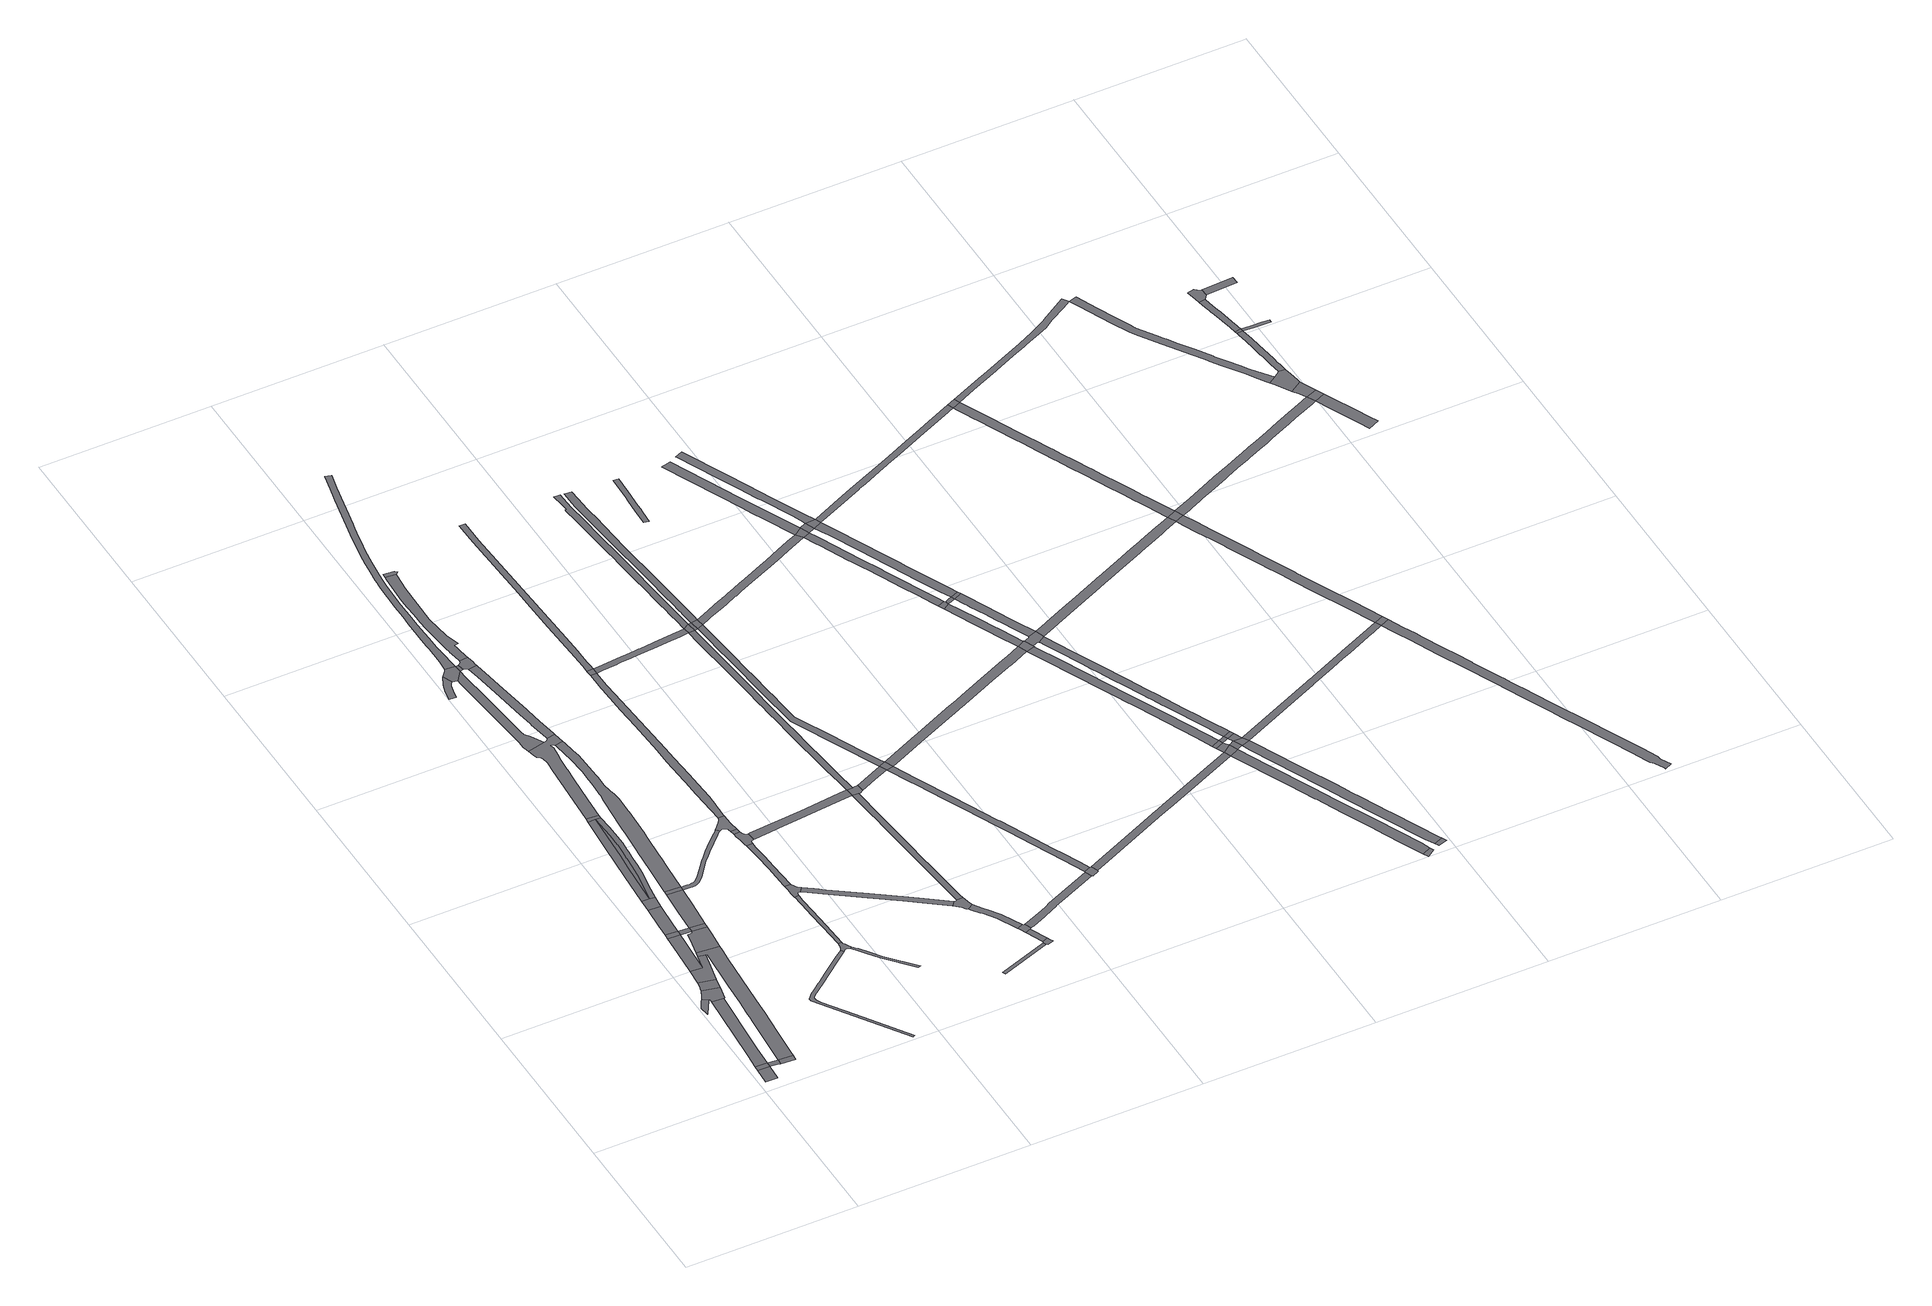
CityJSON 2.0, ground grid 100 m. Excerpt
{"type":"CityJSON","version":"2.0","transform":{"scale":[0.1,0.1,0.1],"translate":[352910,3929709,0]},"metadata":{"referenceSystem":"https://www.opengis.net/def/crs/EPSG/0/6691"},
"CityObjects":{
"road1":{"type":"Road","geometry":[{"type":"MultiSurface","lod":"1","boundaries":[[[0,1,2,3]]]}]},
"road2":{"type":"Road","geometry":[{"type":"MultiSurface","lod":"1","boundaries":[[[1,0,4,5,1,6,7,8,9,10,11,2]]]}]},
"road3":{"type":"Road","attributes":{"RoadStructureAttribute.sectionType":"1"},"geometry":[{"type":"MultiSurface","lod":"1","boundaries":[[[2,12,13,14,15,16,17,18,3]]]}]},
"road4":{"type":"Road","geometry":[{"type":"MultiSurface","lod":"1","boundaries":[[[9,8,19,20]]]}]},
"road5":{"type":"Road","attributes":{"RoadStructureAttribute.sectionType":"1"},"geometry":[{"type":"MultiSurface","lod":"1","boundaries":[[[21,22,23,24,25,26,27,28,29]]]}]},
"road6":{"type":"Road","geometry":[{"type":"MultiSurface","lod":"1","boundaries":[[[30,31,21,29,32,33,34,35,36,37,38,16,15,39,40]]]}]},
"road7":{"type":"Road","attributes":{"RoadStructureAttribute.sectionType":"1"},"geometry":[{"type":"MultiSurface","lod":"1","boundaries":[[[41,42,43,44,45,30,40]]]}]},
"road8":{"type":"Road","attributes":{"RoadStructureAttribute.sectionType":"1"},"geometry":[{"type":"MultiSurface","lod":"1","boundaries":[[[46,47,48,49,50,51,52,53,54,55,56,57,58,59,60,61,62,63,64,65,9,20]]]}]},
"road9":{"type":"Road","geometry":[{"type":"MultiSurface","lod":"1","boundaries":[[[66,67,68,69,43,42,70,57,56]]]}]},
"road10":{"type":"Road","attributes":{"RoadStructureAttribute.sectionType":"1"},"geometry":[{"type":"MultiSurface","lod":"1","boundaries":[[[71,72,73,74,75,76,69,68]]]}]},
"road11":{"type":"Road","geometry":[{"type":"MultiSurface","lod":"1","boundaries":[[[75,74,77,78,79]]]}]},
"road12":{"type":"Road","attributes":{"RoadStructureAttribute.sectionType":"1"},"geometry":[{"type":"MultiSurface","lod":"1","boundaries":[[[78,80,81,82,83,79]]]}]},
"road13":{"type":"Road","geometry":[{"type":"MultiSurface","lod":"1","boundaries":[[[77,84,85,86,87,88,89,55,54,90,91,86,92,93,94,78]]]}]},
"road14":{"type":"Road","geometry":[{"type":"MultiSurface","lod":"1","boundaries":[[[95,96,97,82,81]]]}]},
"road15":{"type":"Road","geometry":[{"type":"MultiSurface","lod":"1","boundaries":[[[92,86,91,98]]]}]},
"road16":{"type":"Road","attributes":{"RoadStructureAttribute.sectionType":"1"},"geometry":[{"type":"MultiSurface","lod":"1","boundaries":[[[99,100,101,102,92,98]]]}]},
"road17":{"type":"Road","attributes":{"RoadStructureAttribute.sectionType":"1"},"geometry":[{"type":"MultiSurface","lod":"1","boundaries":[[[103,104,105,97,96,106,107,108,109,110]]]}]},
"road18":{"type":"Road","attributes":{"RoadStructureAttribute.sectionType":"1"},"geometry":[{"type":"MultiSurface","lod":"1","boundaries":[[[111,112,113,114,115,116,117,118,119,120,121,122,110,109,108,107,106,96]]]}]},
"road19":{"type":"Road","geometry":[{"type":"MultiSurface","lod":"1","boundaries":[[[123,101,100,124,125]]]}]},
"road20":{"type":"Road","attributes":{"RoadStructureAttribute.sectionType":"1"},"geometry":[{"type":"MultiSurface","lod":"1","boundaries":[[[95,126,127,128,129,130,131,132,133,134,135,136,137,110,122,121,120,119,118,117,116,115,114,113,112,111,96]]]}]},
"road21":{"type":"Road","attributes":{"RoadStructureAttribute.sectionType":"1"},"geometry":[{"type":"MultiSurface","lod":"1","boundaries":[[[138,139,140,141,142,143,144,145,146,147,148,149,150,151,152,153,154,155,156,157,158,159,160,161,162,163]]]}]},
"road22":{"type":"Road","geometry":[{"type":"MultiSurface","lod":"1","boundaries":[[[103,110,137,164,165]]]}]},
"road23":{"type":"Road","attributes":{"RoadStructureAttribute.sectionType":"1"},"geometry":[{"type":"MultiSurface","lod":"1","boundaries":[[[166,167,168,169,170,171,172,173,174,175,176,177,178,179,180,181,182,183,184,185,186,187,188,189,190,191,192,193,194,195,196,197,198,199,200,201,202,203,204,205,206,207,208,123,125]]]}]},
"road24":{"type":"Road","attributes":{"RoadStructureAttribute.sectionType":"1"},"geometry":[{"type":"MultiSurface","lod":"1","boundaries":[[[209,210,211,212,213,214,215,216,217,218,219,220,221,165,164,222,223,224,225,226,227,228,229,230,231,232,233,188,187,234]]]}]},
"road25":{"type":"Road","attributes":{"RoadStructureAttribute.sectionType":"1"},"geometry":[{"type":"MultiSurface","lod":"1","boundaries":[[[235,236,237,238,239,240,241,242,243,244,245,246,247,248,249,250,124,100,251,252,253,254,255,256,257,258,259,260,261,262,263,264,265,266,267]]]}]},
"road26":{"type":"Road","attributes":{"RoadStructureAttribute.sectionType":"1"},"geometry":[{"type":"MultiSurface","lod":"1","boundaries":[[[268,269,270,271,272,273,274,275,276,277]]]}]},
"road27":{"type":"Road","geometry":[{"type":"MultiSurface","lod":"1","boundaries":[[[278,279,280,163,162,281,282,283,284,285,286,287,288,289,290,291,292]]]}]},
"road28":{"type":"Road","geometry":[{"type":"MultiSurface","lod":"1","boundaries":[[[293,294,295,296,297,298,213,212,299,300,301,302,303,304,305,306]]]}]},
"road29":{"type":"Road","attributes":{"RoadStructureAttribute.sectionType":"1"},"geometry":[{"type":"MultiSurface","lod":"1","boundaries":[[[291,307,308,309,310,311,312,313,314,315,316,317,318,319,292]]]}]},
"road30":{"type":"Road","geometry":[{"type":"MultiSurface","lod":"1","boundaries":[[[276,320,293,306,321,322,323,324,325,326,327,328,329,330,331,332,277]]]}]},
"road31":{"type":"Road","attributes":{"RoadStructureAttribute.sectionType":"1"},"geometry":[{"type":"MultiSurface","lod":"1","boundaries":[[[333,334,335,336,337,338,339,340,341,286,285]]]}]},
"road32":{"type":"Road","attributes":{"RoadStructureAttribute.sectionType":"1"},"geometry":[{"type":"MultiSurface","lod":"1","boundaries":[[[342,343,344,345,321,306]]]}]},
"road33":{"type":"Road","attributes":{"RoadStructureAttribute.sectionType":"1"},"geometry":[{"type":"MultiSurface","lod":"1","boundaries":[[[346,347,348,349,350,351,352,353,354,355,356,357,358,359,360,361,209,234]]]}]},
"road34":{"type":"Road","geometry":[{"type":"MultiSurface","lod":"1","boundaries":[[[362,363,364,365,366,367,368,369,314,313,370,371,372,373,374]]]}]},
"road35":{"type":"Road","attributes":{"RoadStructureAttribute.sectionType":"1"},"geometry":[{"type":"MultiSurface","lod":"1","boundaries":[[[375,376,377,378,379,367,366,380,381,382,383,384]]]}]},
"road36":{"type":"Road","geometry":[{"type":"MultiSurface","lod":"1","boundaries":[[[385,386,387,344,343,388,389,354,353,390,391,392,393]]]}]},
"road37":{"type":"Road","geometry":[{"type":"MultiSurface","lod":"1","boundaries":[[[266,394,395,396,397,398,399,400,401,402,403,404,405,406,267]]]}]},
"road38":{"type":"Road","geometry":[{"type":"MultiSurface","lod":"1","boundaries":[[[407,408,409,410,411,412,413,414,415,416,417,418,375,384]]]}]},
"road39":{"type":"Road","attributes":{"RoadStructureAttribute.sectionType":"1"},"geometry":[{"type":"MultiSurface","lod":"1","boundaries":[[[399,415,414,400]]]}]},
"road40":{"type":"Road","attributes":{"RoadStructureAttribute.sectionType":"1"},"geometry":[{"type":"MultiSurface","lod":"1","boundaries":[[[392,419,420,421,422,423,424,425,426,427,428,429,430,431,432,433,434,435,436,437,438,439,440,441,442,443,444,445,446,447,448,449,450,451,452,393]]]}]},
"road41":{"type":"Road","geometry":[{"type":"MultiSurface","lod":"1","boundaries":[[[453,432,431,454,455]]]}]},
"road42":{"type":"Road","attributes":{"RoadStructureAttribute.sectionType":"1"},"geometry":[{"type":"MultiSurface","lod":"1","boundaries":[[[456,457,458,459,460,461,462,463,464,465,466,467,468,469,470,471,472,473,474,475,476,477,478,322,321,479,480,481,482,483,484,485,486,487,488,489,490,491,492,493,494,495,496,497,498,499,500,501,502]]]}]},
"road43":{"type":"Road","attributes":{"RoadStructureAttribute.sectionType":"1"},"geometry":[{"type":"MultiSurface","lod":"1","boundaries":[[[503,504,505,506,507,508,509,510,362,374,511,512,513,514,515,516]]]}]},
"road44":{"type":"Road","attributes":{"RoadStructureAttribute.sectionType":"1"},"geometry":[{"type":"MultiSurface","lod":"1","boundaries":[[[517,518,519,520,521,522,523,524,525,526,527,403,402,528,529,530,531,532,533,534,535,536,537,538,539,540]]]}]},
"road45":{"type":"Road","attributes":{"RoadStructureAttribute.sectionType":"1"},"geometry":[{"type":"MultiSurface","lod":"1","boundaries":[[[541,542,543,544,411,410,545,546,547,548,549,550,551,552,553,554,555,556,557,558,559,560,561,562,563,564,565,566,567,568,569,570,571,550]]]}]},
"road46":{"type":"Road","geometry":[{"type":"MultiSurface","lod":"1","boundaries":[[[572,517,540,573,574]]]}]},
"road47":{"type":"Road","attributes":{"RoadStructureAttribute.sectionType":"1"},"geometry":[{"type":"MultiSurface","lod":"1","boundaries":[[[575,576,577,578,579]]]}]},
"road48":{"type":"Road","geometry":[{"type":"MultiSurface","lod":"1","boundaries":[[[580,581,582,583,584,585,586,563,562,587,588,589,503,516]]]}]},
"road49":{"type":"Road","attributes":{"RoadStructureAttribute.sectionType":"1"},"geometry":[{"type":"MultiSurface","lod":"1","boundaries":[[[590,591,592,593,584,583,594,595,596,597,598]]]}]},
"road50":{"type":"Road","attributes":{"RoadStructureAttribute.sectionType":"1"},"geometry":[{"type":"MultiSurface","lod":"1","boundaries":[[[573,599,600,601,602,603,604,605,606,607,608,609,610,611,612,613,614,615,616,617,574]]]}]},
"road51":{"type":"Road","geometry":[{"type":"MultiSurface","lod":"1","boundaries":[[[618,619,620,621,622,623,624,590,598]]]}]},
"road52":{"type":"Road","attributes":{"RoadStructureAttribute.sectionType":"1"},"geometry":[{"type":"MultiSurface","lod":"1","boundaries":[[[625,626,627,628,629,630,631,632,633,634,635,573,540,636,637,638,639,640,641,642,643,644,645,646,647,648,649,650,651,652,653,654,655,656,657,658,659,660,661,662,663,664,541,665,666,667,668,669,670,671,672,673,674,675,676,677,678,679,648]]]}]},
"road53":{"type":"Road","attributes":{"RoadStructureAttribute.sectionType":"1"},"geometry":[{"type":"MultiSurface","lod":"1","boundaries":[[[680,681,620,619,682,683]]]}]},
"road54":{"type":"Road","geometry":[{"type":"MultiSurface","lod":"1","boundaries":[[[684,685,686,687,680,683,688,575,579]]]}]},
"road55":{"type":"Road","geometry":[{"type":"MultiSurface","lod":"1","boundaries":[[[571,689,690,691,692,693,665,541,550]]]}]},
"road56":{"type":"Road","attributes":{"RoadStructureAttribute.sectionType":"1"},"geometry":[{"type":"MultiSurface","lod":"1","boundaries":[[[694,695,692,691,696,697,698]]]}]},
"road57":{"type":"Road","attributes":{"RoadStructureAttribute.sectionType":"1"},"geometry":[{"type":"MultiSurface","lod":"1","boundaries":[[[699,700,701,702,703,704,705,706,707,708,709,710,711,712,713,622,621]]]}]},
"road58":{"type":"Road","geometry":[{"type":"MultiSurface","lod":"1","boundaries":[[[694,698,714,715]]]}]},
"road59":{"type":"Road","geometry":[{"type":"MultiSurface","lod":"1","boundaries":[[[679,716,625,648]]]}]},
"road60":{"type":"Road","attributes":{"RoadStructureAttribute.sectionType":"1"},"geometry":[{"type":"MultiSurface","lod":"1","boundaries":[[[717,718,719,720,721,722,723,724,725,726,727,728,729,730,731,732,733,734,735,736,737,738,739,740,741,742,743,744,745,746,747,748,694,715]]]}]},
"road61":{"type":"Road","attributes":{"RoadStructureAttribute.sectionType":"1"},"geometry":[{"type":"MultiSurface","lod":"1","boundaries":[[[749,750,732,751,752,753,716,679]]]}]},
"road62":{"type":"Road","attributes":{"RoadStructureAttribute.sectionType":"1"},"geometry":[{"type":"MultiSurface","lod":"1","boundaries":[[[754,755,756,757,758,759,760,761,762,763,764,765,766,767,768,769,770,771,772,773,774,714,698]]]}]},
"road63":{"type":"Road","geometry":[{"type":"MultiSurface","lod":"1","boundaries":[[[732,731,775,751]]]}]},
"road64":{"type":"Road","attributes":{"RoadStructureAttribute.sectionType":"1"},"geometry":[{"type":"MultiSurface","lod":"1","boundaries":[[[776,777,778,779,780,781,782,783,784,785,786,787,788,789,790,791,792,793,794,795,796,797,798,799,800,801,802,803,804,805,806,807,808,809,625,716]]]}]},
"road65":{"type":"Road","geometry":[{"type":"MultiSurface","lod":"1","boundaries":[[[810,707,706,811,812,813,814,815,816,817,764,763]]]}]},
"road66":{"type":"Road","attributes":{"RoadStructureAttribute.sectionType":"1"},"geometry":[{"type":"MultiSurface","lod":"1","boundaries":[[[818,819,820,821,822,823,824,825,826,827,828,829,830,831,832,751,775,833,834,835,836,837,838,839,840,841,842,843,844,845,846,847,848,849,850,851,852,853,854,855,856]]]}]},
"road67":{"type":"Road","attributes":{"RoadStructureAttribute.sectionType":"1"},"geometry":[{"type":"MultiSurface","lod":"1","boundaries":[[[857,858,859,860,861,862,863,864,865,866,867,868,869]]]}]},
"road68":{"type":"Road","attributes":{"RoadStructureAttribute.sectionType":"1"},"geometry":[{"type":"MultiSurface","lod":"1","boundaries":[[[870,871,872,873,874,875,876,877,878,879,880,881,882,883,884,885,886,775,731,887,888,889,890,891,892,893,894,895,896,897,898,899,900,901,902,903]]]}]},
"road69":{"type":"Road","attributes":{"RoadStructureAttribute.sectionType":"1"},"geometry":[{"type":"MultiSurface","lod":"1","boundaries":[[[714,904,905,906,907,908,909,910,911,912,913,914,915,916,917,918,919,920,921,922,923,924,925,926,927,928,929,715]]]}]},
"road70":{"type":"Road","attributes":{"RoadStructureAttribute.sectionType":"1"},"geometry":[{"type":"MultiSurface","lod":"1","boundaries":[[[930,931,932,933,934,935,936,816,815,937,938,939,940,941,942,943]]]}]},
"road71":{"type":"Road","attributes":{"RoadStructureAttribute.sectionType":"1"},"geometry":[{"type":"MultiSurface","lod":"1","boundaries":[[[944,945,946,947,948,949,950,951,952,953,954,870,955,956,957,958,959,960,961]]]}]},
"road72":{"type":"Road","geometry":[{"type":"MultiSurface","lod":"1","boundaries":[[[962,955,870,903]]]}]},
"road73":{"type":"Road","attributes":{"RoadStructureAttribute.sectionType":"1"},"geometry":[{"type":"MultiSurface","lod":"1","boundaries":[[[963,964,965,966,967,968,969,970,971,972,973,974,975,976,977,978,979,980,981]]]}]},
"road74":{"type":"Road","attributes":{"RoadStructureAttribute.sectionType":"1"},"geometry":[{"type":"MultiSurface","lod":"1","boundaries":[[[982,981,955,962]]]}]},
"road75":{"type":"Road","attributes":{"RoadStructureAttribute.sectionType":"1"},"geometry":[{"type":"MultiSurface","lod":"1","boundaries":[[[983,984,985,986,987,988,989,990,991,992,993,994,995,996,997,998,999,1000,1001,962,903]]]}]},
"road76":{"type":"Road","geometry":[{"type":"MultiSurface","lod":"1","boundaries":[[[963,981,982,1002]]]}]},
"road77":{"type":"Road","geometry":[{"type":"MultiSurface","lod":"1","boundaries":[[[1003,1004,1005,995,994]]]}]},
"road78":{"type":"Road","attributes":{"RoadStructureAttribute.sectionType":"1"},"geometry":[{"type":"MultiSurface","lod":"1","boundaries":[[[1006,1007,1008,1009,1010,1004,1003,1011,1012,1013,916,1014]]]}]},
"road79":{"type":"Road","attributes":{"RoadStructureAttribute.sectionType":"1"},"geometry":[{"type":"MultiSurface","lod":"1","boundaries":[[[982,1015,1016,1017,1018,1019,1020,1021,1022,1023,1024,1025,1026,1027,1028,1029,1030,1031,1002]]]}]},
"road80":{"type":"Road","geometry":[{"type":"MultiSurface","lod":"1","boundaries":[[[1032,1033,1034,1035,1014,916,915,1036]]]}]},
"road81":{"type":"Road","geometry":[{"type":"MultiSurface","lod":"1","boundaries":[[[1025,1024,1037,1038]]]}]},
"road82":{"type":"Road","attributes":{"RoadStructureAttribute.sectionType":"1"},"geometry":[{"type":"MultiSurface","lod":"1","boundaries":[[[1037,1024,1039,1005,1004,1040,1037,1041,1042,1043,1044,1045,1046,1047,1048,1049,1050,1051,1052,1053,1054,1055,1038]]]}]},
"road83":{"type":"Road","geometry":[{"type":"MultiSurface","lod":"1","boundaries":[[[1033,1056,1057,1058,1059,1060,1052,1051,1061,1062,1063,1034]]]}]},
"road84":{"type":"Road","attributes":{"RoadStructureAttribute.sectionType":"1"},"geometry":[{"type":"MultiSurface","lod":"1","boundaries":[[[915,1064,1065,1066,1067,1068,1069,1070,1071,1072,1073,1074,1075,1076,1077,1078,1079,1080,1036]]]}]},
"road85":{"type":"Road","geometry":[{"type":"MultiSurface","lod":"1","boundaries":[[[1073,1081,1082,1083,1074]]]}]},
"road86":{"type":"Road","attributes":{"RoadStructureAttribute.sectionType":"1"},"geometry":[{"type":"MultiSurface","lod":"1","boundaries":[[[1082,1081,943,1084]]]}]},
"road87":{"type":"Road","attributes":{"RoadStructureAttribute.sectionType":"1"},"geometry":[{"type":"MultiSurface","lod":"1","boundaries":[[[1085,1086,1087,1088,1089,1090,1091,1092,1093,1094,1095,1096,1097,1060,1059,1098,1099,1100,1101,1102,1103,1104,1105,1106,1107,1108,1109,1110,1111,1112,1113,1114,1115,1116,1117,1118,1119,1120,1121,1122]]]}]},
"road88":{"type":"Road","geometry":[{"type":"MultiSurface","lod":"1","boundaries":[[[943,942,1123,1084]]]}]},
"road89":{"type":"Road","attributes":{"RoadStructureAttribute.sectionType":"1"},"geometry":[{"type":"MultiSurface","lod":"1","boundaries":[[[1083,1124,1125,1126,1127,1121,1128,1074]]]}]},
"road90":{"type":"Road","attributes":{"RoadStructureAttribute.sectionType":"1"},"geometry":[{"type":"MultiSurface","lod":"1","boundaries":[[[1129,1130,1131,1132,1084,1123,1133,1134]]]}]},
"road91":{"type":"Road","geometry":[{"type":"MultiSurface","lod":"1","boundaries":[[[1135,1122,1121,1127,1136]]]}]},
"road92":{"type":"Road","attributes":{"RoadStructureAttribute.sectionType":"1"},"geometry":[{"type":"MultiSurface","lod":"1","boundaries":[[[1137,1138,1139,1140,1141,1142,1123,942,1143,1144,1145,1146,1147,1148,1149,1150,1151,1152,1153,1154,1155,1156]]]}]},
"road93":{"type":"Road","attributes":{"RoadStructureAttribute.sectionType":"1"},"geometry":[{"type":"MultiSurface","lod":"1","boundaries":[[[1135,1136,1129,1157]]]}]},
"road94":{"type":"Road","geometry":[{"type":"MultiSurface","lod":"1","boundaries":[[[1158,1157,1129,1134]]]}]},
"road95":{"type":"Road","geometry":[{"type":"MultiSurface","lod":"1","boundaries":[[[1137,1156,1159,1160]]]}]},
"road96":{"type":"Road","attributes":{"RoadStructureAttribute.sectionType":"1"},"geometry":[{"type":"MultiSurface","lod":"1","boundaries":[[[1161,1162,1163,1164,1165,1166,1167,1168,1169,1170,1171,1172,1173,1174,1175,1176,1177,1178,1179,1180,1158,1134]]]}]},
"road97":{"type":"Road","geometry":[{"type":"MultiSurface","lod":"1","boundaries":[[[1168,1167,1181,1182]]]}]},
"road98":{"type":"Road","attributes":{"RoadStructureAttribute.sectionType":"1"},"geometry":[{"type":"MultiSurface","lod":"1","boundaries":[[[1183,1184,1185,1186,1187,1188,1189,1190,1191,1192,1193,1194,1195,1196,1197,1198,1199,1200,1201,1202,1203,1204,1205,1206,963,1002]]]}]},
"road99":{"type":"Road","attributes":{"RoadStructureAttribute.sectionType":"1"},"geometry":[{"type":"MultiSurface","lod":"1","boundaries":[[[1158,1207,1208,1209,1210,1211,1212,1213,1214,1215,1216,1217,1218,1219,1220,1221,1222,1223,1224,1225,1157]]]}]},
"road100":{"type":"Road","attributes":{"RoadStructureAttribute.sectionType":"1"},"geometry":[{"type":"MultiSurface","lod":"1","boundaries":[[[1060,1226,1227,1228,1229,1230,1231,1232,1233,1234,1235,1236,1237,1238,1239,1240,1241,1242,1243,1244,1245,1246,1247,1248,1249,1250,1251,1252,1253,1254,1255,1256,1257,1258,1217,1259,1260,1261,1262,1263,1264,1265,1266,1267,1268,1269,1270,1271,1272,1273,1274,1275,1276,1277,1241,1278,1279,1280,1281,1282,1283,1284,1285,1286,1287,1288,1289,1290,1291,1292,1293,1294,1295,1052]]]}]},
"road101":{"type":"Road","geometry":[{"type":"MultiSurface","lod":"1","boundaries":[[[1197,1296,1297,1198]]]}]},
"road102":{"type":"Road","attributes":{"RoadStructureAttribute.sectionType":"1"},"geometry":[{"type":"MultiSurface","lod":"1","boundaries":[[[1197,1298,1299,1300,1301,1302,1303,1304,1305,1306,1307,1308,1309,1310,1311,1312,1313,1314,1315,1316,1317,1318,1319,1320,1278,1321,1322,1323,1324,1325,1326,1327,1328,1329,1330,1331,1332,1333,1334,1335,1336,1337,1338,1339,1340,1341,1296]]]}]},
"road103":{"type":"Road","geometry":[{"type":"MultiSurface","lod":"1","boundaries":[[[1241,1277,1321,1278]]]}]},
"road104":{"type":"Road","geometry":[{"type":"MultiSurface","lod":"1","boundaries":[[[1217,1216,1342,1259]]]}]},
"road105":{"type":"Road","attributes":{"RoadStructureAttribute.sectionType":"1"},"geometry":[{"type":"MultiSurface","lod":"1","boundaries":[[[1216,1343,1344,1345,1346,1347,1348,1349,1350,1351,1352,1353,1354,1355,1356,1357,1358,1359,1360,1361,1362,1363,1364,1365,1366,1367,1368,1369,1370,1371,1372,1373,1374,1375,1376,1377,1378,1379,1380,1381,1382,1383,1384,1385,1342]]]}]},
"road106":{"type":"Road","attributes":{"RoadStructureAttribute.sectionType":"1"},"geometry":[{"type":"MultiSurface","lod":"1","boundaries":[[[1386,1387,1388,1389,1390,1391,1392,1393,1394,1395,1297,1296,1396,1397,1398,1399,1400,1401,1402,1403,1404,1405,1406,1407,1386,1408,1409,1410,1411,1412,1413,1414,1415,1416,1417,1418,1419,1420,1421,1422,1423,1424,1425,1426,1427,1428,1429,1430,1431,1432,1433,1434,1435,1436,1437,1438,1439,1440,1441,1442,1443,1444,1445,1446,1447,1448,1449]]]}]},
"road107":{"type":"Road","attributes":{"RoadStructureAttribute.sectionType":"1"},"geometry":[{"type":"MultiSurface","lod":"1","boundaries":[[[1450,1451,1452,1453,1454,1455,1456,1457,1458,1459,1460,1461,1462,1463,1464,1465,1466,1321,1277,1467,1468,1469,1470,1471,1472,1473,1474,1475,1476,1477,1478,1479,1480,1481,1482,1483,1484,1485,1486,1487]]]}]},
"road108":{"type":"Road","geometry":[{"type":"MultiSurface","lod":"1","boundaries":[[[1488,1489,1431,1430,1490,1491,1492,1493,1494,1495,1496]]]}]},
"road109":{"type":"Road","attributes":{"RoadStructureAttribute.sectionType":"1"},"geometry":[{"type":"MultiSurface","lod":"1","boundaries":[[[1493,1492,1497,1450,1498]]]}]},
"road110":{"type":"Road","geometry":[{"type":"MultiSurface","lod":"1","boundaries":[[[1499,1500,1498,1450,1487]]]}]},
"road111":{"type":"Road","attributes":{"RoadStructureAttribute.sectionType":"1"},"geometry":[{"type":"MultiSurface","lod":"1","boundaries":[[[1501,1502,1503,1504,1505,1499,1487,1506,1507,1508,1509,1510,1511]]]}]},
"road112":{"type":"Road","attributes":{"RoadStructureAttribute.sectionType":"1"},"geometry":[{"type":"MultiSurface","lod":"1","boundaries":[[[1512,1513,1514,1515,1516,1517,1518,1519,1488,1496,1520,1521,1522,1523,1524,1525,1526,1527]]]}]},
"road113":{"type":"Road","geometry":[{"type":"MultiSurface","lod":"1","boundaries":[[[1512,1527,1528,1529]]]}]},
"road114":{"type":"Road","attributes":{"RoadStructureAttribute.sectionType":"1"},"geometry":[{"type":"MultiSurface","lod":"1","boundaries":[[[1528,1530,1531,1532,1533,1534,1535,1536,1537,1538,1539,1540,1541,1542,1529]]]}]},
"road115":{"type":"Road","geometry":[{"type":"MultiSurface","lod":"1","boundaries":[[[1543,1544,1536,1535,1545,1546,1547,1548]]]}]},
"road116":{"type":"Road","attributes":{"RoadStructureAttribute.sectionType":"1"},"geometry":[{"type":"MultiSurface","lod":"1","boundaries":[[[1549,1550,1551,1552,1553,1528,1527]]]}]},
"road117":{"type":"Road","attributes":{"RoadStructureAttribute.sectionType":"1"},"geometry":[{"type":"MultiSurface","lod":"1","boundaries":[[[1545,1554,1555,1546]]]}]}
},
"vertices":[
[43,168,0],[110,164,0],[112,193,0],[45,198,0],
[36,71,0],[104,67,0],[119,163,0],[152,159,0],[170,157,0],[172,189,0],[154,190,0],[123,192,0],
[119,314,0],[129,451,0],[144,650,0],[150,738,0],[84,743,0],[64,457,0],[52,288,0],
[253,151,0],[256,182,0],
[48,786,0],[38,771,0],[21,737,0],[14,726,0],[20,668,0],[26,676,0],[48,712,0],[77,761,0],[81,765,0],
[77,842,0],[61,806,0],[82,766,0],[83,767,0],[84,766,0],[85,766,0],[85,765,0],[86,764,0],[86,762,0],[157,739,0],[175,821,0],
[183,863,0],[188,886,0],[91,907,0],[87,876,0],[80,853,0],
[258,213,0],[259,224,0],[272,390,0],[285,544,0],[288,602,0],[292,658,0],[315,994,0],[321,1070,0],[324,1102,0],[193,1113,0],[187,1085,0],[228,1076,0],[236,1077,0],[217,808,0],[209,675,0],[202,585,0],[201,571,0],[199,538,0],[197,518,0],[183,327,0],
[169,998,0],[169,997,0],[168,998,0],[98,1002,0],[210,989,0],
[176,1118,0],[181,1194,0],[183,1219,0],[187,1273,0],[116,1277,0],[112,1206,0],
[188,1273,0],[189,1306,0],[118,1310,0],
[199,1479,0],[202,1514,0],[131,1518,0],[123,1386,0],
[197,1272,0],[224,1271,0],[250,1270,0],[248,1260,0],[222,1257,0],[208,1186,0],[333,1214,0],[337,1263,0],[252,1301,0],[226,1303,0],[198,1305,0],
[209,1589,0],[178,1593,0],[136,1595,0],
[340,1294,0],
[353,1456,0],[362,1574,0],[272,1580,0],[262,1440,0],
[183,2263,0],[166,2036,0],[150,1810,0],[180,1623,0],[196,1854,0],[203,1951,0],[215,2119,0],[225,2263,0],
[184,1623,0],[196,1698,0],[208,1766,0],[211,1786,0],[219,1854,0],[223,1923,0],[223,1926,0],[224,1941,0],[228,1987,0],[232,2038,0],[232,2039,0],[231,2121,0],
[274,1605,0],[364,1599,0],[363,1599,0],
[214,1618,0],[226,1693,0],[241,1782,0],[249,1851,0],[252,1911,0],[253,1921,0],[256,1963,0],[258,1984,0],[262,2038,0],[261,2122,0],[259,2179,0],[256,2263,0],
[800,745,0],[702,667,0],[640,618,0],[630,611,0],[587,577,0],[561,556,0],[547,541,0],[535,527,0],[534,519,0],[536,510,0],[863,19,0],[876,27,0],[682,318,0],[577,476,0],[571,488,0],[566,499,0],[562,511,0],[562,520,0],[564,527,0],[577,541,0],[600,560,0],[654,600,0],[708,644,0],[814,728,0],[866,767,0],[853,784,0],
[256,2285,0],[185,2290,0],
[375,1761,0],[381,1845,0],[383,1877,0],[393,2023,0],[395,2044,0],[397,2059,0],[397,2066,0],[404,2234,0],[404,2242,0],[405,2261,0],[408,2348,0],[403,2392,0],[396,2424,0],[395,2430,0],[390,2479,0],[389,2493,0],[390,2543,0],[389,2561,0],[383,2741,0],[376,2789,0],[365,2862,0],[363,2872,0],[314,2864,0],[316,2854,0],[326,2781,0],[333,2735,0],[340,2622,0],[340,2607,0],[340,2573,0],[339,2502,0],[337,2440,0],[336,2435,0],[335,2414,0],[331,2372,0],[321,2262,0],[315,2178,0],[311,2126,0],[309,2094,0],[302,1994,0],[296,1909,0],[294,1890,0],[284,1760,0],[274,1610,0],
[303,2932,0],[301,2924,0],[291,2915,0],[275,2913,0],[173,2890,0],[181,2854,0],[187,2828,0],[202,2820,0],[212,2802,0],[213,2798,0],[216,2772,0],[216,2765,0],[212,2706,0],[258,2326,0],[264,2424,0],[270,2518,0],[274,2586,0],[280,2668,0],[281,2676,0],[285,2753,0],[294,2798,0],[298,2850,0],[293,2878,0],[299,2878,0],[307,2873,0],[353,2940,0],
[723,1898,0],[705,1880,0],[655,1834,0],[605,1783,0],[573,1747,0],[553,1726,0],[508,1670,0],[476,1631,0],[459,1613,0],[451,1606,0],[439,1600,0],[430,1598,0],[414,1597,0],[399,1597,0],[382,1598,0],[370,1598,0],[368,1573,0],[380,1573,0],[398,1572,0],[419,1571,0],[432,1572,0],[448,1578,0],[463,1587,0],[474,1597,0],[493,1616,0],[570,1712,0],[593,1737,0],[621,1768,0],[671,1818,0],[721,1864,0],[734,1878,0],[747,1886,0],[728,1904,0],
[33,3551,0],[25,3533,0],[14,3492,0],[5,3435,0],[44,3429,0],[53,3483,0],[62,3519,0],[70,3535,0],[80,3544,0],[58,3603,0],
[865,815,0],[863,807,0],[860,795,0],[878,778,0],[884,779,0],[891,778,0],[898,776,0],[902,773,0],[914,782,0],[903,798,0],[895,816,0],[893,818,0],[889,826,0],[887,836,0],[866,835,0],
[111,3537,0],[113,3517,0],[127,3363,0],[131,3312,0],[163,2972,0],[164,2929,0],[254,2948,0],[233,2985,0],[214,3016,0],[207,3039,0],[190,3218,0],[177,3365,0],[160,3548,0],[156,3598,0],
[879,987,0],[870,1121,0],[869,1127,0],[864,1204,0],[864,1240,0],[864,1243,0],[864,1256,0],[840,1255,0],[840,1251,0],[843,1203,0],[848,1125,0],[850,1105,0],[859,986,0],
[95,3544,0],[152,3642,0],[94,3649,0],[92,3645,0],[89,3640,0],[86,3636,0],[83,3631,0],[80,3627,0],[76,3623,0],[73,3619,0],[69,3615,0],[66,3611,0],[62,3607,0],
[927,742,0],[963,694,0],[1006,634,0],[1139,480,0],[1156,484,0],[1018,643,0],[975,703,0],[939,752,0],[934,758,0],
[166,3602,0],[178,3603,0],[169,3644,0],[163,3643,0],
[351,2952,0],[332,3071,0],[325,3112,0],[315,3177,0],[285,3377,0],[263,3525,0],[258,3560,0],[253,3597,0],[203,3590,0],[214,3517,0],[236,3370,0],[268,3158,0],[276,3104,0],[281,3069,0],[282,3063,0],[302,2941,0],
[904,1306,0],[887,1319,0],[878,1334,0],[875,1337,0],[869,1353,0],[835,1352,0],[836,1324,0],[837,1291,0],[866,1265,0],[867,1272,0],[871,1278,0],[877,1280,0],[883,1278,0],
[809,1718,0],[811,1695,0],[818,1622,0],[827,1514,0],[834,1363,0],[859,1516,0],[853,1604,0],[848,1679,0],[847,1693,0],[846,1722,0],
[190,3659,0],[183,3650,0],[174,3645,0],[190,3601,0],[199,3596,0],[250,3613,0],[247,3634,0],[241,3675,0],[192,3668,0],
[758,1890,0],[767,1890,0],[776,1887,0],[784,1882,0],[788,1873,0],[792,1856,0],[827,1860,0],[820,1916,0],[819,1979,0],[783,1978,0],[778,1963,0],[766,1945,0],[731,1907,0],
[847,1737,0],[854,1742,0],[863,1745,0],[866,1745,0],[861,1798,0],[847,1802,0],[835,1814,0],[830,1830,0],[795,1827,0],[797,1807,0],[802,1776,0],[807,1735,0],
[239,3690,0],[230,3755,0],[228,3769,0],[225,3788,0],[248,3792,0],[224,3875,0],[223,3879,0],[214,3954,0],[207,4015,0],[206,4023,0],[210,4295,0],[220,4396,0],[221,4411,0],[160,4416,0],[158,4398,0],[155,4336,0],[152,4277,0],[151,4218,0],[151,4160,0],[153,4095,0],[155,4025,0],[157,3971,0],[161,3925,0],[165,3870,0],[168,3848,0],[172,3812,0],[174,3795,0],[176,3780,0],[179,3759,0],[180,3748,0],[181,3741,0],[183,3728,0],[184,3723,0],[186,3711,0],
[162,4442,0],[236,4423,0],[224,4437,0],
[234,5150,0],[216,5066,0],[167,4829,0],[153,4758,0],[140,4687,0],[130,4622,0],[120,4555,0],[113,4492,0],[105,4419,0],[104,4399,0],[102,4379,0],[100,4352,0],[98,4278,0],[96,4193,0],[97,4104,0],[94,4044,0],[96,3880,0],[96,3871,0],[96,3862,0],[97,3845,0],[97,3830,0],[97,3824,0],[99,3712,0],[141,3779,0],[141,3781,0],[141,3787,0],[140,3793,0],[140,3797,0],[138,3818,0],[136,3902,0],[132,4015,0],[132,4105,0],[131,4193,0],[133,4277,0],[135,4350,0],[140,4416,0],[147,4488,0],[155,4550,0],[165,4617,0],[175,4681,0],[181,4715,0],[187,4752,0],[201,4822,0],[208,4853,0],[268,5143,0],[291,5240,0],[257,5248,0],
[1539,842,0],[1416,935,0],[1352,981,0],[1186,1101,0],[1006,1231,0],[1005,1232,0],[978,1252,0],[957,1267,0],[916,1256,0],[980,1210,0],[1167,1074,0],[1314,968,0],[1396,908,0],[1519,815,0],
[728,3254,0],[729,3143,0],[730,3131,0],[738,2945,0],[744,2803,0],[754,2584,0],[758,2484,0],[766,2313,0],[768,2257,0],[769,2240,0],[775,2122,0],[818,1992,0],[820,2035,0],[820,2043,0],[820,2085,0],[821,2146,0],[817,2256,0],[812,2344,0],[803,2491,0],[798,2579,0],[773,3009,0],[765,3145,0],[765,3152,0],[764,3255,0],
[1465,1858,0],[1422,1853,0],[1181,1829,0],[870,1799,0],[873,1746,0],[1003,1759,0],[1015,1761,0],[1187,1778,0],[1399,1800,0],[1470,1808,0],[1487,1621,0],[1489,1603,0],[1499,1499,0],[1504,1444,0],[1519,1277,0],[1519,1275,0],[1537,1087,0],[1541,1048,0],[1557,873,0],[1558,861,0],[1559,848,0],[1559,846,0],[1596,847,0],[1591,878,0],[1574,1060,0],[1571,1090,0],[1554,1261,0],[1553,1278,0],[1537,1447,0],[1523,1606,0],[1505,1805,0],
[727,3282,0],[763,3292,0],[727,3292,0],
[1792,346,0],[1502,242,0],[1509,223,0],[1644,271,0],[1799,327,0],
[1534,802,0],[1556,781,0],[1571,762,0],[1577,755,0],[1612,778,0],[1604,803,0],[1602,812,0],[1557,841,0],[1553,839,0],[1546,838,0],
[1764,520,0],[1706,639,0],[1659,709,0],[1647,723,0],[1591,738,0],[1619,701,0],[1629,688,0],[1675,621,0],[1731,505,0],
[763,3296,0],[763,3315,0],[762,3352,0],[760,3429,0],[759,3451,0],[754,3572,0],[741,3873,0],[717,4442,0],[716,4586,0],[681,4587,0],[681,4562,0],[684,4442,0],[702,3989,0],[707,3866,0],[714,3689,0],[720,3549,0],[725,3418,0],[726,3338,0],[727,3300,0],
[1738,490,0],[1752,457,0],[1785,471,0],[1794,475,0],[1777,514,0],[1771,514,0],[1767,516,0],
[1321,3345,0],[1249,3338,0],[1167,3330,0],[1052,3319,0],[1043,3319,0],[1030,3318,0],[1017,3316,0],[947,3310,0],[939,3309,0],[855,3301,0],[800,3296,0],[801,3258,0],[888,3267,0],[899,3268,0],[917,3270,0],[955,3273,0],[1032,3280,0],[1033,3280,0],[1132,3289,0],[1194,3295,0],[1273,3302,0],[1279,3303,0],[1311,3306,0],[1324,3307,0],[1332,3225,0],[1341,3129,0],[1350,3031,0],[1358,2947,0],[1366,2864,0],[1375,2763,0],[1384,2664,0],[1388,2620,0],[1391,2584,0],[1402,2478,0],[1409,2402,0],[1420,2281,0],[1423,2249,0],[1430,2189,0],[1445,2041,0],[1457,1933,0],[1499,1859,0],[1485,1998,0],[1470,2147,0],[1459,2248,0],[1446,2393,0],[1441,2441,0],[1432,2547,0],[1424,2630,0],[1423,2639,0],[1415,2733,0],[1405,2838,0],[1396,2935,0],[1384,3067,0],[1373,3188,0],[1362,3309,0],
[1829,368,0],[1787,467,0],[1754,453,0],[1795,354,0],
[1805,327,0],[1809,323,0],[1844,335,0],[1835,353,0],[1796,350,0],
[1517,1806,0],[1527,1812,0],[1536,1818,0],[1532,1863,0],[1511,1861,0],
[1699,1940,0],[1585,1887,0],[1597,1845,0],[1630,1860,0],[1718,1899,0],
[1800,478,0],[1813,483,0],[1899,521,0],[1953,545,0],[1984,562,0],[1986,563,0],[2054,594,0],[2256,683,0],[2238,723,0],[2037,632,0],[1965,600,0],[1934,584,0],[1882,560,0],[1795,522,0],[1784,518,0],
[1759,1906,0],[1736,1956,0],
[1354,3366,0],
[1723,1984,0],[1660,2123,0],[1655,2134,0],[1615,2221,0],[1604,2247,0],[1495,2483,0],[1481,2634,0],[1480,2646,0],[1470,2748,0],[1463,2829,0],[1451,2952,0],[1446,3019,0],[1434,3138,0],[1428,3212,0],[1417,3327,0],[1381,3312,0],[1381,3310,0],[1391,3210,0],[1398,3128,0],[1408,3025,0],[1419,2910,0],[1427,2821,0],[1436,2720,0],[1444,2636,0],[1445,2630,0],[1452,2555,0],[1461,2458,0],[1507,2359,0],[1560,2247,0],[1589,2183,0],[1618,2118,0],[1665,2014,0],
[1365,3309,0],[1377,3312,0],[1373,3370,0],[1370,3369,0],[1359,3367,0],
[1781,1760,0],[1798,1723,0],[1872,1557,0],[1925,1441,0],[2007,1257,0],[2043,1176,0],[2101,1045,0],[2147,943,0],[2185,857,0],[2241,731,0],[2278,746,0],[2251,807,0],[2205,909,0],[2183,959,0],[2133,1071,0],[2042,1277,0],[2035,1292,0],[1961,1457,0],[1911,1568,0],[1834,1739,0],[1818,1776,0],
[1412,3375,0],
[1348,3436,0],[1345,3462,0],[1344,3473,0],[1338,3546,0],[1336,3558,0],[1322,3706,0],[1309,3856,0],[1297,3986,0],[1294,4018,0],[1279,4178,0],[1264,4335,0],[1254,4437,0],[1253,4489,0],[1250,4554,0],[1213,4558,0],[1221,4481,0],[1225,4439,0],[1217,4439,0],[1217,4433,0],[1227,4338,0],[1235,4253,0],[1245,4156,0],[1253,4069,0],[1261,3979,0],[1261,3973,0],[1269,3889,0],[1277,3804,0],[1287,3706,0],[1295,3617,0],[1300,3562,0],[1303,3527,0],[1309,3470,0],[1310,3461,0],[1313,3426,0],
[2241,726,0],[2260,683,0],[2263,680,0],[2300,697,0],[2299,702,0],[2301,704,0],[2284,744,0],[2281,744,0],
[1270,4552,0],[1272,4474,0],[1273,4438,0],[1280,4369,0],[1287,4294,0],[1297,4184,0],[1310,4050,0],[1316,3990,0],[1322,3924,0],[1337,3767,0],[1352,3598,0],[1356,3556,0],[1364,3474,0],[1365,3464,0],[1366,3451,0],[1410,3406,0],[1404,3469,0],[1404,3470,0],[1403,3476,0],[1396,3552,0],[1395,3564,0],[1395,3570,0],[1382,3700,0],[1377,3754,0],[1373,3796,0],[1364,3888,0],[1361,3910,0],[1354,3997,0],[1350,4039,0],[1340,4152,0],[1338,4181,0],[1337,4196,0],[1336,4228,0],[1328,4320,0],[1323,4368,0],[1321,4394,0],[1317,4439,0],[1315,4489,0],[1313,4549,0],
[1542,4526,0],[1538,4443,0],[1534,4374,0],[1533,4353,0],[1528,4257,0],[1524,4167,0],[1526,4167,0],[1555,4160,0],[1558,4233,0],[1560,4266,0],[1561,4298,0],[1566,4412,0],[1571,4523,0],
[2161,3715,0],[2102,3689,0],[2027,3655,0],[1991,3638,0],[1934,3612,0],[1919,3606,0],[1773,3539,0],[1733,3521,0],[1660,3487,0],[1654,3485,0],[1624,3471,0],[1604,3462,0],[1601,3461,0],[1573,3448,0],[1547,3437,0],[1495,3413,0],[1432,3384,0],[1425,3331,0],[1465,3349,0],[1481,3357,0],[1559,3392,0],[1574,3398,0],[1600,3410,0],[1672,3443,0],[1676,3444,0],[1678,3445,0],[1679,3445,0],[1714,3462,0],[1771,3487,0],[1842,3520,0],[1914,3553,0],[1990,3587,0],[2072,3624,0],[2191,3679,0],
[1819,1933,0],[1971,2001,0],[2163,2089,0],[2261,2132,0],[2262,2133,0],[2278,2140,0],[2283,2142,0],[2490,2236,0],[2542,2259,0],[2661,2311,0],[2663,2312,0],[2780,2365,0],[2760,2418,0],[2674,2380,0],[2642,2365,0],[2445,2276,0],[2357,2238,0],[2327,2224,0],[2324,2222,0],[2261,2194,0],[2256,2192,0],[2240,2184,0],[2237,2183,0],[1991,2071,0],[1972,2063,0],[1757,1966,0],
[2864,1007,0],[2802,978,0],[2794,975,0],[2791,974,0],[2784,971,0],[2662,916,0],[2315,758,0],[2354,729,0],[2801,932,0],[2809,935,0],[2819,939,0],[2882,967,0],[3318,1164,0],[3301,1204,0],
[1809,4499,0],[1826,4460,0],[1865,4374,0],[1894,4309,0],[1913,4268,0],[1930,4229,0],[1977,4124,0],[2006,4061,0],[2022,4026,0],[2048,3967,0],[2081,3894,0],[2209,3751,0],[2190,3792,0],[2033,4135,0],[2018,4169,0],[2013,4181,0],[1954,4314,0],[1865,4514,0],
[2232,3696,0],
[2307,3772,0],[2277,3837,0],[2189,4031,0],[2161,4092,0],[2125,4172,0],[2071,4292,0],[1956,4546,0],[1952,4554,0],[1908,4534,0],[1909,4532,0],[2018,4292,0],[2021,4285,0],[2082,4152,0],[2095,4124,0],[2128,4051,0],[2135,4035,0],[2220,3849,0],[2240,3803,0],[2248,3770,0],
[2273,3715,0],
[2222,3611,0],[2236,3578,0],[2309,3416,0],[2318,3398,0],[2342,3344,0],[2367,3289,0],[2384,3250,0],[2400,3215,0],[2453,3098,0],[2491,3013,0],[2535,2917,0],[2548,2887,0],[2587,2904,0],[2574,2938,0],[2433,3251,0],[2422,3277,0],[2370,3392,0],[2263,3629,0],[2250,3658,0],
[2323,3738,0],
[2564,2853,0],[2600,2876,0],[2594,2896,0],
[2743,2571,0],[2717,2627,0],[2697,2672,0],[2684,2700,0],[2631,2813,0],[2641,2682,0],[2685,2584,0],[2703,2544,0],[2799,2441,0],
[2306,3647,0],[2310,3640,0],[2398,3444,0],[2424,3387,0],[2469,3285,0],[2475,3272,0],[2549,3107,0],[2607,2979,0],[2638,2919,0],[2639,2917,0],[2684,2937,0],[2664,2982,0],[2550,3233,0],[2532,3275,0],[2484,3380,0],[2437,3485,0],[2354,3668,0],
[2834,2382,0],[2831,2388,0],[2808,2439,0],[2805,2444,0],[2829,2380,0],
[2647,2898,0],[2693,2919,0],
[2616,2906,0],[2624,2888,0],[2648,2896,0],[2671,2839,0],[2681,2819,0],[2686,2806,0],[2707,2762,0],[2731,2709,0],[2739,2692,0],[2761,2644,0],[2771,2623,0],[2810,2538,0],[2844,2461,0],[2892,2478,0],[2838,2596,0],[2778,2730,0],[2772,2744,0],
[2847,2395,0],[2866,2404,0],[2869,2398,0],[2870,2399,0],[2910,2425,0],[2841,2460,0],[2843,2455,0],[2824,2446,0],
[2841,2232,0],[2855,2202,0],[2882,2141,0],[3003,1875,0],[3027,1822,0],[3037,1800,0],[3075,1715,0],[3227,1371,0],[3258,1299,0],[3270,1273,0],[3320,1295,0],[3292,1366,0],[3182,1607,0],[3073,1847,0],[3032,1939,0],[2900,2231,0],[2833,2372,0],
[3281,1249,0],[3330,1271,0],[3331,1271,0],
[3350,1241,0],
[3393,1352,0],[3357,1431,0],[3332,1483,0],[3318,1515,0],[3280,1599,0],[3207,1764,0],[3185,1810,0],[3154,1880,0],[3132,1930,0],[3059,2093,0],[3031,2155,0],[2983,2261,0],[2914,2414,0],[2873,2393,0],[2885,2365,0],[2911,2308,0],[2940,2244,0],[2963,2192,0],[2984,2145,0],[3008,2091,0],[3027,2048,0],[3065,1965,0],[3095,1898,0],[3110,1864,0],[3122,1838,0],[3146,1785,0],[3156,1761,0],[3171,1730,0],[3182,1705,0],[3197,1671,0],[3201,1662,0],[3217,1626,0],[3240,1574,0],[3279,1488,0],[3318,1402,0],[3334,1364,0],[3358,1311,0],[3402,1332,0],
[3374,1190,0],
[3334,1273,0],[3351,1280,0],[3367,1288,0],[3369,1288,0],[3341,1304,0],
[3384,1257,0],[3376,1253,0],[3366,1248,0],[3355,1243,0],[3389,1197,0],[3408,1206,0],
[3413,1309,0],[3369,1289,0],
[3878,56,0],[3861,109,0],[3738,380,0],[3634,610,0],[3573,746,0],[3452,1012,0],[3337,1122,0],[3392,1000,0],[3394,996,0],[3468,833,0],[3471,825,0],[3542,668,0],[3545,663,0],[3590,561,0],[3617,501,0],[3618,498,0],[3699,318,0],[3701,314,0],[3767,167,0],[3827,33,0],
[3437,1258,0],
[3458,1224,0],
[3842,1,0],[3891,34,0],
[3424,1157,0],[3551,875,0],[3663,629,0],[3665,624,0],[3780,370,0],[3891,126,0],[3918,74,0],[3968,96,0],[3957,120,0],[3907,230,0],[3832,396,0],[3831,399,0],[3754,569,0],[3729,624,0],[3708,672,0],[3685,723,0],[3606,896,0],[3583,948,0],[3531,1063,0],[3474,1188,0],
[3930,52,0],[3982,66,0],
[2342,3747,0],[2448,3794,0],[2615,3871,0],[2622,3874,0],[2665,3894,0],[2736,3926,0],[2808,3958,0],[2820,3964,0],[2839,3972,0],[2928,4012,0],[3084,4083,0],[3116,4098,0],[3216,4143,0],[3301,4182,0],[3336,4197,0],[3321,4231,0],[3177,4165,0],[3080,4121,0],[3031,4099,0],[2842,4013,0],[2650,3927,0],[2578,3895,0],[2486,3854,0],[2319,3778,0],
[3863,1408,0],[3947,1446,0],[3962,1454,0],[3965,1455,0],[4102,1517,0],[4180,1552,0],[4231,1575,0],[4375,1640,0],[4411,1656,0],[4471,1685,0],[4455,1722,0],[4394,1693,0],[4198,1604,0],[4163,1588,0],[3948,1491,0],[3946,1490,0],[3930,1483,0],[3847,1445,0],[3448,1263,0],
[2988,2460,0],[3027,2479,0],[3172,2545,0],[3313,2609,0],[3409,2653,0],[3411,2654,0],[3419,2657,0],[3427,2661,0],[3521,2703,0],[3651,2762,0],[3663,2767,0],[3715,2791,0],[3765,2813,0],[3819,2838,0],[3846,2851,0],[3926,2887,0],[3945,2845,0],[3983,2759,0],[4001,2722,0],[4022,2673,0],[4052,2610,0],[4063,2583,0],[4076,2556,0],[4102,2496,0],[4131,2433,0],[4150,2391,0],[4172,2342,0],[4190,2304,0],[4203,2275,0],[4226,2224,0],[4230,2215,0],[4300,2058,0],[4376,1893,0],[4508,1746,0],[4431,1916,0],[4356,2082,0],[4353,2088,0],[4295,2215,0],[4291,2225,0],[4284,2239,0],[4274,2263,0],[4244,2328,0],[4236,2346,0],[4205,2415,0],[4189,2451,0],[4157,2522,0],[4130,2581,0],[4125,2592,0],[4093,2662,0],[4056,2745,0],[4016,2835,0],[3981,2911,0],[3903,2937,0],[3831,2904,0],[3816,2897,0],[3697,2843,0],[3691,2840,0],[3622,2809,0],[3521,2763,0],[3405,2711,0],[3397,2707,0],[3387,2703,0],[3322,2673,0],[3321,2673,0],[3235,2634,0],[3198,2617,0],[3102,2574,0],[2977,2516,0],[2971,2514,0],[2939,2499,0],
[3387,4220,0],[3372,4252,0],
[3345,4177,0],[3380,4099,0],[3381,4096,0],[3414,4024,0],[3431,3985,0],[3455,3931,0],[3491,3852,0],[3526,3775,0],[3530,3765,0],[3568,3679,0],[3604,3600,0],[3605,3598,0],[3644,3509,0],[3681,3430,0],[3716,3351,0],[3753,3270,0],[3755,3266,0],[3770,3233,0],[3789,3192,0],[3815,3131,0],[3832,3094,0],[3856,3042,0],[3867,3016,0],[3958,2962,0],[3913,3060,0],[3883,3127,0],[3874,3145,0],[3845,3211,0],[3839,3224,0],[3808,3291,0],[3805,3297,0],[3766,3383,0],[3734,3454,0],[3733,3456,0],[3691,3548,0],[3656,3625,0],[3632,3679,0],[3625,3694,0],[3582,3789,0],[3581,3792,0],[3540,3880,0],[3507,3954,0],[3463,4051,0],[3432,4121,0],
[4523,1709,0],
[4504,1611,0],[4514,1589,0],[4545,1522,0],[4621,1353,0],[4697,1188,0],[4723,1130,0],[4737,1098,0],[4772,1020,0],[4844,860,0],[4846,856,0],[4920,692,0],[4949,626,0],[4996,524,0],[5072,359,0],[5144,196,0],[5146,193,0],[5184,107,0],[5200,90,0],[5227,33,0],[5230,25,0],[5271,44,0],[5242,106,0],[5239,129,0],[5199,218,0],[5123,386,0],[5050,547,0],[5045,559,0],[4974,714,0],[4898,881,0],[4897,884,0],[4855,974,0],[4850,986,0],[4828,1034,0],[4824,1044,0],[4790,1118,0],[4788,1123,0],[4748,1211,0],[4745,1220,0],[4701,1316,0],[4674,1377,0],[4611,1515,0],[4598,1546,0],[4561,1627,0],
[4246,4640,0],[4222,4677,0],[4064,4576,0],[4058,4572,0],[4029,4556,0],[3965,4523,0],[3870,4477,0],[3707,4402,0],[3601,4355,0],[3582,4346,0],[3499,4272,0],[3664,4346,0],[3674,4350,0],[3797,4406,0],[3883,4444,0],[3897,4451,0],[3971,4483,0],[4046,4518,0],[4104,4557,0],[4105,4558,0],[4193,4607,0],[4224,4628,0],[4275,4576,0],[4297,4527,0],[4303,4514,0],[4325,4464,0],[4333,4447,0],[4356,4396,0],[4372,4361,0],[4394,4313,0],[4397,4306,0],[4407,4282,0],[4436,4240,0],[4458,4204,0],[4507,4130,0],[4560,4048,0],[4606,3980,0],[4646,3918,0],[4660,3895,0],[4696,3841,0],[4745,3769,0],[4773,3728,0],[4817,3657,0],[4843,3617,0],[4852,3602,0],[4898,3632,0],[4858,3685,0],[4810,3750,0],[4781,3793,0],[4739,3856,0],[4701,3914,0],[4696,3923,0],[4635,4016,0],[4577,4103,0],[4551,4144,0],[4535,4169,0],[4514,4201,0],[4447,4303,0],[4446,4305,0],[4442,4315,0],[4437,4327,0],[4398,4416,0],[4348,4531,0],[4295,4654,0],
[4969,3420,0],[4902,3389,0],[4830,3357,0],[4744,3318,0],[4660,3278,0],[4579,3242,0],[4525,3218,0],[4516,3214,0],[4482,3199,0],[4470,3193,0],[4455,3187,0],[4363,3145,0],[4258,3098,0],[4210,3076,0],[4077,3015,0],[4049,3003,0],[4004,2982,0],[4028,2932,0],[4048,2941,0],[4111,2970,0],[4130,2979,0],[4221,3020,0],[4309,3060,0],[4324,3067,0],[4399,3101,0],[4477,3136,0],[4478,3136,0],[4492,3143,0],[4537,3163,0],[4564,3175,0],[4626,3202,0],[4662,3219,0],[4719,3245,0],[4792,3278,0],[4842,3301,0],[4907,3330,0],[4969,3358,0],[4993,3369,0],
[4935,3659,0],[4920,3648,0],[4871,3574,0],[4906,3518,0],[4922,3493,0],[4992,3538,0],[4989,3560,0],[4980,3614,0],[4972,3659,0],
[4946,3455,0],[5034,3447,0],
[5056,3398,0],[5043,3428,0],
[5202,3082,0],[5174,3141,0],[5146,3204,0],[5127,3246,0],[5088,3328,0],[5029,3290,0],[5059,3224,0],[5066,3208,0],[5098,3139,0],[5106,3122,0],[5137,3053,0],
[4886,4019,0],[4888,4005,0],[4893,3969,0],[4897,3941,0],[4905,3877,0],[4913,3817,0],[4916,3800,0],[4925,3726,0],[4966,3703,0],[4964,3717,0],[4962,3730,0],[4960,3745,0],[4959,3759,0],[4941,3890,0],[4932,3949,0],[4921,4021,0],
[4919,4039,0],[4883,4033,0],
[4909,4094,0],[4905,4115,0],[4890,4203,0],[4884,4231,0],[4877,4270,0],[4866,4328,0],[4829,4321,0],[4838,4273,0],[4844,4241,0],[4845,4238,0],[4847,4225,0],[4851,4203,0],[4875,4075,0],
[4812,4414,0],[4823,4351,0],[4886,4355,0],[4884,4400,0],[4875,4400,0],[4851,4421,0],
[4988,4017,0],[5081,4014,0],[5083,4033,0],[5039,4035,0],[4975,4038,0],
[5073,4365,0],[5070,4410,0]
]}
